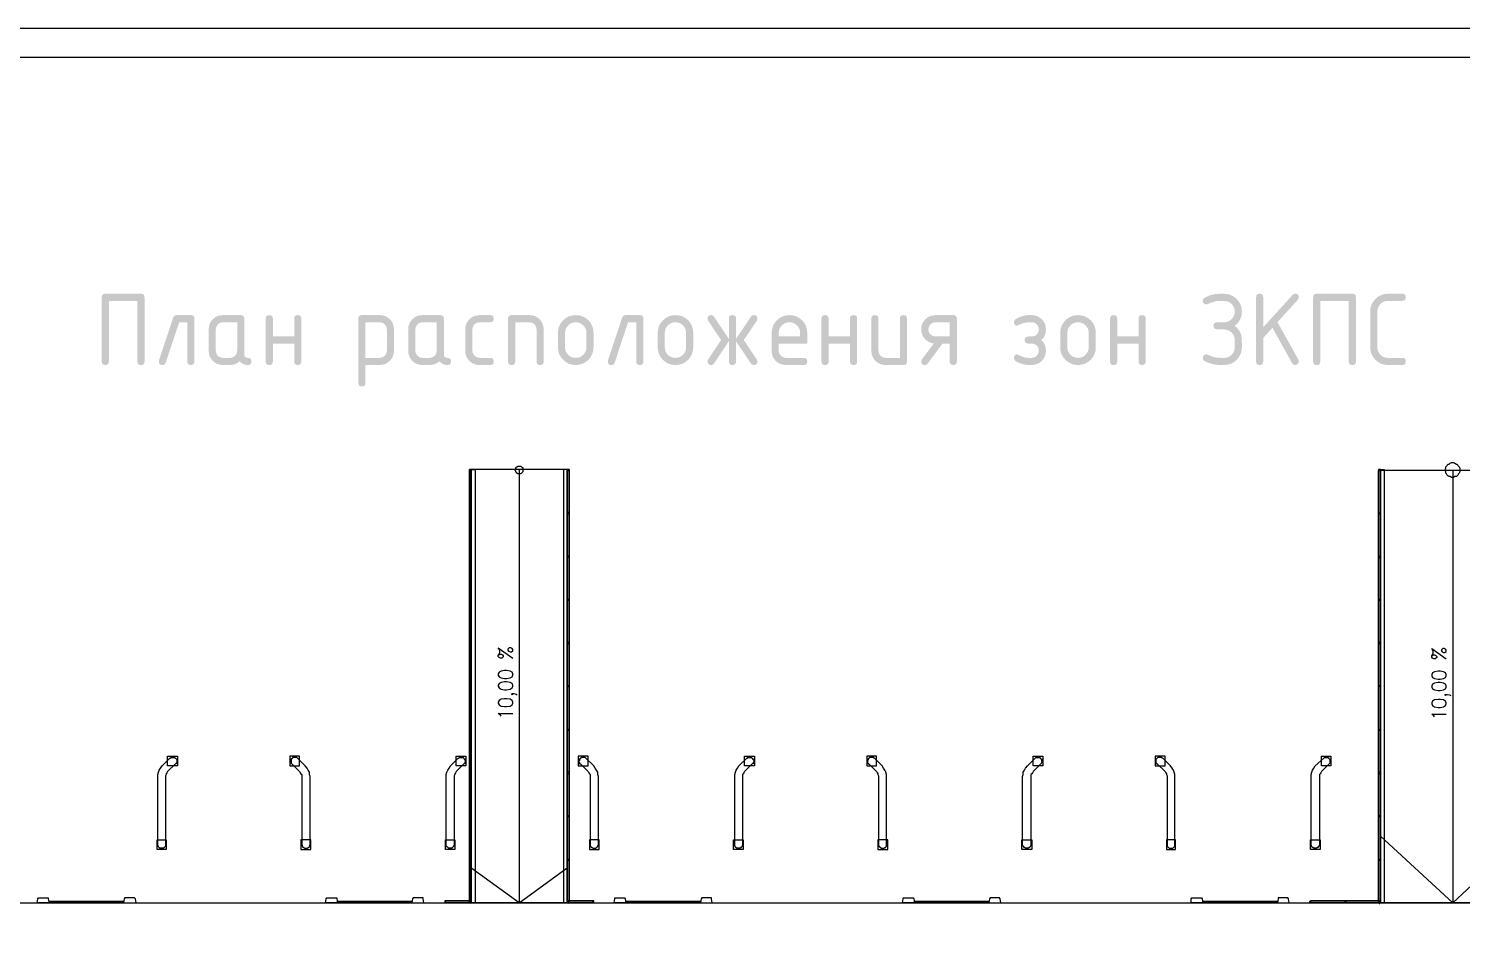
# Model space of a CAD drawing. Header units: millimetres. Extents: x 0 to 420, y 0 to 297.
# Drawn here: x 157.6 to 244, y 242.6 to 296.9 of the extents above; entities that cross this region are included whole.
import ezdxf

# ---------------------------------------------------------------- set-up
doc = ezdxf.new("R2010")
doc.units = ezdxf.units.MM
doc.layers.get('0').update_dxf_attribs({"linetype": 'CONTINUOUS'})
doc.styles.get("Standard").update_dxf_attribs({"font": 'STANDARD'})

msp = doc.modelspace()

# ---------------------------------------------------------------- hatches: boundary and pattern name
at = {"true_color": 0x000007}
for points in [[(162.230705, 280.945607), (164.379893, 280.945607), (164.473626, 280.932171), (164.540642, 280.891863), (164.580889, 280.824684), (164.594316, 280.730633), (164.594316, 276.863306), (164.580889, 276.769255), (164.540642, 276.702076), (164.473626, 276.661768), (164.379893, 276.648332), (164.285842, 276.661768), (164.218663, 276.702076), (164.178355, 276.769255), (164.164919, 276.863306), (164.164919, 280.51621), (162.445679, 280.51621), (162.445679, 276.863306), (162.432243, 276.769255), (162.391935, 276.702076), (162.324756, 276.661768), (162.230705, 276.648332), (162.13674, 276.661768), (162.06975, 276.702076), (162.029632, 276.769255), (162.016282, 276.863306), (162.016282, 280.730633), (162.029632, 280.824684), (162.06975, 280.891863), (162.13674, 280.932171)], [(229.490203, 280.51621), (229.301877, 280.504341), (229.112207, 280.468805), (228.92109, 280.409705), (228.728423, 280.327143), (228.630307, 280.301236), (228.550656, 280.317428), (228.480928, 280.366279), (228.432076, 280.436077), (228.415884, 280.51621), (228.446614, 280.62411), (228.539356, 280.708033), (228.755054, 280.811894), (228.985427, 280.886144), (229.230477, 280.930732), (229.490203, 280.945607), (229.705177, 280.945607), (229.919832, 280.925969), (230.118106, 280.867058), (230.299947, 280.768873), (230.465303, 280.631414), (230.602762, 280.466058), (230.700947, 280.284217), (230.759858, 280.085943), (230.779495, 279.871288), (230.752623, 279.617333), (230.672008, 279.389526), (230.53765, 279.187764), (230.349547, 279.011943), (230.489909, 278.887911), (230.601797, 278.750598), (230.685263, 278.599953), (230.740359, 278.435923), (230.757404, 278.326567), (230.769642, 278.171271), (230.777023, 277.969983), (230.779495, 277.722651), (230.759858, 277.507763), (230.700947, 277.309515), (230.602762, 277.127803), (230.465303, 276.962525), (230.299947, 276.825066), (230.118106, 276.72688), (229.919832, 276.667969), (229.705177, 276.648332), (229.490203, 276.648332), (229.235438, 276.663129), (228.992042, 276.707588), (228.760015, 276.781812), (228.539356, 276.885906), (228.446614, 276.968037), (228.415884, 277.07828), (228.431663, 277.159791), (228.479274, 277.229313), (228.548589, 277.276718), (228.630307, 277.292703), (228.728423, 277.266796), (228.975505, 277.162547), (229.203571, 277.104187), (229.294504, 277.092698), (229.408485, 277.084619), (229.54541, 277.079848), (229.705177, 277.07828), (229.834867, 277.089959), (229.954326, 277.124996), (230.063449, 277.18339), (230.162134, 277.265142), (230.243972, 277.363835), (230.302556, 277.473019), (230.337782, 277.592642), (230.349547, 277.722651), (230.349547, 278.152599), (230.328188, 278.319135), (230.26466, 278.474508), (230.153875, 278.617032), (230.010068, 278.718835), (229.833291, 278.779916), (229.623597, 278.800277), (229.492959, 278.796969), (229.419854, 278.794489), (229.369487, 278.793662), (229.216593, 278.809441), (229.123645, 278.857052), (229.076033, 278.927676), (229.060255, 279.011943), (229.076447, 279.096348), (229.125298, 279.167937), (229.21618, 279.217064), (229.359565, 279.233532), (229.409105, 279.232292), (229.486344, 279.228571), (229.630211, 279.22361), (229.79009, 279.235496), (229.931519, 279.271152), (230.054449, 279.33058), (230.158827, 279.413779), (230.242112, 279.513713), (230.301729, 279.62331), (230.337576, 279.742519), (230.349547, 279.871288), (230.337679, 279.999954), (230.302143, 280.118853), (230.243042, 280.227933), (230.16048, 280.327143), (230.061279, 280.409705), (229.952259, 280.468805), (229.833524, 280.504341), (229.705177, 280.51621)], [(232.622636, 278.894534), (232.065908, 278.282686), (232.065908, 276.863306), (232.052472, 276.769255), (232.012165, 276.702076), (231.944985, 276.661768), (231.850934, 276.648332), (231.756969, 276.661768), (231.689979, 276.702076), (231.649861, 276.769255), (231.636512, 276.863306), (231.636512, 280.730633), (231.649861, 280.824684), (231.689979, 280.891863), (231.756969, 280.932171), (231.850934, 280.945607), (231.944985, 280.932171), (232.012165, 280.891863), (232.052472, 280.824684), (232.065908, 280.730633), (232.065908, 278.923749), (233.836963, 280.873949), (233.910068, 280.927554), (234.000123, 280.945607), (234.093855, 280.932171), (234.160871, 280.891863), (234.201118, 280.824684), (234.214545, 280.730633), (234.1998, 280.653462), (234.156117, 280.584561), (232.92856, 279.233532), (234.185331, 276.970793), (234.214545, 276.863306), (234.197733, 276.78524), (234.147848, 276.715029), (234.077499, 276.664938), (234.000123, 276.648332), (233.886572, 276.676858), (233.807749, 276.762434)], [(235.291605, 280.945607), (237.440793, 280.945607), (237.534525, 280.932171), (237.601541, 280.891863), (237.641788, 280.824684), (237.655216, 280.730633), (237.655216, 276.863306), (237.641788, 276.769255), (237.601541, 276.702076), (237.534525, 276.661768), (237.440793, 276.648332), (237.346742, 276.661768), (237.279562, 276.702076), (237.239255, 276.769255), (237.225819, 276.863306), (237.225819, 280.51621), (235.506579, 280.51621), (235.506579, 276.863306), (235.493143, 276.769255), (235.452835, 276.702076), (235.385656, 276.661768), (235.291605, 276.648332), (235.19764, 276.661768), (235.13065, 276.702076), (235.090532, 276.769255), (235.077182, 276.863306), (235.077182, 280.730633), (235.090532, 280.824684), (235.13065, 280.891863), (235.19764, 280.932171)], [(240.451515, 280.945607), (240.545566, 280.932171), (240.612746, 280.891863), (240.653053, 280.824684), (240.666489, 280.730633), (240.653053, 280.636668), (240.612746, 280.569678), (240.545566, 280.52956), (240.451515, 280.51621), (239.592171, 280.51621), (239.4179, 280.496263), (239.267091, 280.436421), (239.13964, 280.336686), (239.035443, 280.197056), (238.969228, 280.040373), (238.947249, 279.871288), (238.947249, 277.722651), (238.959031, 277.593985), (238.994378, 277.475086), (239.053289, 277.366006), (239.135764, 277.266796), (239.234983, 277.18432), (239.344124, 277.125409), (239.463186, 277.090062), (239.592171, 277.07828), (240.451515, 277.07828), (240.545566, 277.064844), (240.612746, 277.024537), (240.653053, 276.957357), (240.666489, 276.863306), (240.653053, 276.769255), (240.612746, 276.702076), (240.545566, 276.661768), (240.451515, 276.648332), (239.592171, 276.648332), (239.377283, 276.667969), (239.179035, 276.72688), (238.997323, 276.825066), (238.832045, 276.962525), (238.694585, 277.127803), (238.5964, 277.309515), (238.537489, 277.507763), (238.517852, 277.722651), (238.517852, 279.871288), (238.537489, 280.085943), (238.5964, 280.284217), (238.694585, 280.466058), (238.832045, 280.631414), (238.997323, 280.768873), (239.179035, 280.867058), (239.377283, 280.925969), (239.592171, 280.945607)], [(166.531271, 279.656314), (167.390616, 279.656314), (167.484667, 279.642887), (167.551846, 279.602639), (167.592154, 279.535624), (167.60559, 279.441891), (167.60559, 276.863306), (167.592154, 276.769255), (167.551846, 276.702076), (167.484667, 276.661768), (167.390616, 276.648332), (167.296565, 276.661768), (167.229385, 276.702076), (167.189078, 276.769255), (167.175642, 276.863306), (167.175642, 279.226917), (166.683958, 279.226917), (165.873671, 276.794955), (165.84245, 276.730653), (165.798362, 276.68485), (165.741354, 276.657445), (165.671375, 276.648332), (165.57741, 276.661975), (165.51042, 276.702903), (165.470302, 276.771115), (165.456953, 276.866613), (165.466323, 276.931657), (166.316297, 279.480476), (166.351437, 279.55725), (166.398979, 279.612217), (166.458924, 279.645272)], [(172.334272, 277.937625), (172.334272, 276.863306), (172.320836, 276.769255), (172.280529, 276.702076), (172.213349, 276.661768), (172.119298, 276.648332), (172.025333, 276.661768), (171.958343, 276.702076), (171.918225, 276.769255), (171.904875, 276.863306), (171.904875, 279.441891), (171.918225, 279.535624), (171.958343, 279.602639), (172.025333, 279.642887), (172.119298, 279.656314), (172.213349, 279.642887), (172.280529, 279.602639), (172.320836, 279.535624), (172.334272, 279.441891), (172.334272, 278.367573), (173.623565, 278.367573), (173.623565, 279.441891), (173.637, 279.535624), (173.677308, 279.602639), (173.744487, 279.642887), (173.838539, 279.656314), (173.93259, 279.642887), (173.999769, 279.602639), (174.040077, 279.535624), (174.053512, 279.441891), (174.053512, 276.863306), (174.040077, 276.769255), (173.999769, 276.702076), (173.93259, 276.661768), (173.838539, 276.648332), (173.744487, 276.661768), (173.677308, 276.702076), (173.637, 276.769255), (173.623565, 276.863306), (173.623565, 277.937625)], [(184.36995, 278.796969), (184.36995, 277.507677), (184.401507, 277.343966), (184.49673, 277.20506), (184.636118, 277.109837), (184.799898, 277.07828), (185.444269, 277.07828), (185.53832, 277.064844), (185.605499, 277.024537), (185.645807, 276.957357), (185.659243, 276.863306), (185.645807, 276.769255), (185.605499, 276.702076), (185.53832, 276.661768), (185.444269, 276.648332), (184.799898, 276.648332), (184.625946, 276.663852), (184.466206, 276.710482), (184.320625, 276.788324), (184.189151, 276.897482), (184.080312, 277.028946), (184.002634, 277.174467), (183.956065, 277.334044), (183.940553, 277.507677), (183.940553, 278.796969), (183.956065, 278.970602), (184.002634, 279.130179), (184.080312, 279.2757), (184.189151, 279.407165), (184.320625, 279.51609), (184.466206, 279.593958), (184.625946, 279.640716), (184.799898, 279.656314), (185.444269, 279.656314), (185.53832, 279.642887), (185.605499, 279.602639), (185.645807, 279.535624), (185.659243, 279.441891), (185.645807, 279.34784), (185.605499, 279.280661), (185.53832, 279.240353), (185.444269, 279.226917), (184.799898, 279.226917), (184.634051, 279.195498), (184.495076, 279.10124), (184.401094, 278.962334)], [(186.521056, 276.863306), (186.521056, 279.441891), (186.534406, 279.535624), (186.574524, 279.602639), (186.641514, 279.642887), (186.735479, 279.656314), (187.810349, 279.656314), (187.982328, 279.640613), (188.141078, 279.593544), (188.286599, 279.51516), (188.41889, 279.405511), (188.528539, 279.273529), (188.606924, 279.128112), (188.653992, 278.969259), (188.669693, 278.796969), (188.669693, 276.863306), (188.656257, 276.769255), (188.61595, 276.702076), (188.54877, 276.661768), (188.454719, 276.648332), (188.360668, 276.661768), (188.293489, 276.702076), (188.253181, 276.769255), (188.239745, 276.863306), (188.239745, 278.796969), (188.208739, 278.964401), (188.115722, 279.102894), (187.977505, 279.195911), (187.810349, 279.226917), (186.950453, 279.226917), (186.950453, 276.863306), (186.937017, 276.769255), (186.896709, 276.702076), (186.82953, 276.661768), (186.735479, 276.648332), (186.641514, 276.661768), (186.574524, 276.702076), (186.534406, 276.769255)], [(193.60988, 279.656314), (194.469224, 279.656314), (194.563275, 279.642887), (194.630455, 279.602639), (194.670762, 279.535624), (194.684198, 279.441891), (194.684198, 276.863306), (194.670762, 276.769255), (194.630455, 276.702076), (194.563275, 276.661768), (194.469224, 276.648332), (194.375173, 276.661768), (194.307994, 276.702076), (194.267686, 276.769255), (194.25425, 276.863306), (194.25425, 279.226917), (193.762566, 279.226917), (192.95228, 276.794955), (192.921059, 276.730653), (192.87697, 276.68485), (192.819962, 276.657445), (192.749984, 276.648332), (192.656019, 276.661975), (192.589029, 276.702903), (192.548911, 276.771115), (192.535561, 276.866613), (192.544932, 276.931657), (193.394906, 279.480476), (193.430046, 279.55725), (193.477588, 279.612217), (193.537533, 279.645272)], [(199.839359, 278.084248), (198.943634, 276.74259), (198.867911, 276.671897), (198.764489, 276.648332), (198.682771, 276.664111), (198.613456, 276.711722), (198.565845, 276.781106), (198.550066, 276.863306), (198.558885, 276.927316), (198.585895, 276.983471), (199.370274, 278.152599), (198.585895, 279.321175), (198.558885, 279.377399), (198.550066, 279.441891), (198.563416, 279.535624), (198.603534, 279.602639), (198.670524, 279.642887), (198.764489, 279.656314), (198.867911, 279.63275), (198.943634, 279.562056), (199.839359, 278.220949), (199.839359, 279.441891), (199.852708, 279.535624), (199.892826, 279.602639), (199.959816, 279.642887), (200.053781, 279.656314), (200.147832, 279.642887), (200.215012, 279.602639), (200.255319, 279.535624), (200.268755, 279.441891), (200.268755, 278.220949), (201.163929, 279.562056), (201.239652, 279.63275), (201.343074, 279.656314), (201.437125, 279.642887), (201.504304, 279.602639), (201.544612, 279.535624), (201.558048, 279.441891), (201.522219, 279.321175), (200.737839, 278.152599), (201.522219, 276.983471), (201.558048, 276.863306), (201.544612, 276.769255), (201.504304, 276.702076), (201.437125, 276.661768), (201.343074, 276.648332), (201.239652, 276.671897), (201.163929, 276.74259), (200.268755, 278.084248), (200.268755, 276.863306), (200.255319, 276.769255), (200.215012, 276.702076), (200.147832, 276.661768), (200.053781, 276.648332), (199.959816, 276.661768), (199.892826, 276.702076), (199.852708, 276.769255), (199.839359, 276.863306)], [(205.854135, 277.937625), (205.854135, 276.863306), (205.840699, 276.769255), (205.800392, 276.702076), (205.733212, 276.661768), (205.639161, 276.648332), (205.545196, 276.661768), (205.478206, 276.702076), (205.438088, 276.769255), (205.424739, 276.863306), (205.424739, 279.441891), (205.438088, 279.535624), (205.478206, 279.602639), (205.545196, 279.642887), (205.639161, 279.656314), (205.733212, 279.642887), (205.800392, 279.602639), (205.840699, 279.535624), (205.854135, 279.441891), (205.854135, 278.367573), (207.143428, 278.367573), (207.143428, 279.441891), (207.156864, 279.535624), (207.197171, 279.602639), (207.264351, 279.642887), (207.358402, 279.656314), (207.452453, 279.642887), (207.519632, 279.602639), (207.55994, 279.535624), (207.573376, 279.441891), (207.573376, 276.863306), (207.55994, 276.769255), (207.519632, 276.702076), (207.452453, 276.661768), (207.358402, 276.648332), (207.264351, 276.661768), (207.197171, 276.702076), (207.156864, 276.769255), (207.143428, 276.863306), (207.143428, 277.937625)], [(210.580628, 279.441891), (210.580628, 276.863306), (210.567192, 276.769255), (210.526885, 276.702076), (210.459705, 276.661768), (210.365654, 276.648332), (209.291336, 276.648332), (209.117384, 276.663852), (208.957644, 276.710482), (208.812063, 276.788324), (208.680589, 276.897482), (208.57175, 277.028946), (208.494072, 277.174467), (208.447503, 277.334044), (208.431991, 277.507677), (208.431991, 279.441891), (208.445341, 279.535624), (208.485459, 279.602639), (208.552449, 279.642887), (208.646414, 279.656314), (208.740465, 279.642887), (208.807644, 279.602639), (208.847952, 279.535624), (208.861388, 279.441891), (208.861388, 277.507677), (208.892945, 277.343966), (208.988167, 277.20506), (209.127556, 277.109837), (209.291336, 277.07828), (210.15068, 277.07828), (210.15068, 279.441891), (210.164116, 279.535624), (210.204424, 279.602639), (210.271603, 279.642887), (210.365654, 279.656314), (210.459705, 279.642887), (210.526885, 279.602639), (210.567192, 279.535624)], [(218.530714, 277.507677), (218.502258, 277.687511), (218.417164, 277.823523), (218.304371, 277.900004), (218.163054, 277.934317), (217.886343, 277.937625), (217.797529, 277.957951), (217.733106, 277.999361), (217.686735, 278.068332), (217.671369, 278.152599), (217.687148, 278.23659), (217.734759, 278.306939), (217.819509, 278.354344), (217.94808, 278.370329), (218.013123, 278.370329), (218.081474, 278.367573), (218.18412, 278.375238), (218.273848, 278.398303), (218.35076, 278.436871), (218.414959, 278.491045), (218.501775, 278.629124), (218.530714, 278.796969), (218.499708, 278.964401), (218.406691, 279.102894), (218.268473, 279.195911), (218.101317, 279.226917), (217.886343, 279.226917), (217.686252, 279.199632), (217.44482, 279.117777), (217.330606, 279.070028), (217.250034, 279.035921), (217.203052, 279.015457), (217.189607, 279.008636), (217.128422, 279.028135), (217.075506, 279.086909), (217.039057, 279.163252), (217.026999, 279.236288), (217.048927, 279.318979), (217.11478, 279.397587), (217.224661, 279.472165), (217.378674, 279.542764), (217.651939, 279.627858), (217.886343, 279.656314), (218.101317, 279.656314), (218.27464, 279.640716), (218.434114, 279.593958), (218.579738, 279.51609), (218.711513, 279.407165), (218.820438, 279.2757), (218.898306, 279.130179), (218.945064, 278.970602), (218.960662, 278.796969), (218.942076, 278.584355), (218.886386, 278.406158), (218.793695, 278.262273), (218.664108, 278.152599), (218.793695, 278.040047), (218.886386, 277.895043), (218.942076, 277.717587), (218.960662, 277.507677), (218.945064, 277.334044), (218.898306, 277.174467), (218.820438, 277.028946), (218.711513, 276.897482), (218.579738, 276.788324), (218.434114, 276.710482), (218.27464, 276.663852), (218.101317, 276.648332), (217.886343, 276.648332), (217.646151, 276.676031), (217.375367, 276.759126), (217.222801, 276.827133), (217.113953, 276.90134), (217.04872, 276.981749), (217.026999, 277.068358), (217.039057, 277.141394), (217.075506, 277.217738), (217.129249, 277.276304), (217.192915, 277.29601), (217.212974, 277.289189), (217.263263, 277.268725), (217.343836, 277.234619), (217.454742, 277.18687), (217.688733, 277.10529), (217.886343, 277.07828), (218.101317, 277.07828), (218.266682, 277.109424), (218.405588, 277.203406), (218.499364, 277.341899)], [(223.257526, 277.937625), (223.257526, 276.863306), (223.24409, 276.769255), (223.203782, 276.702076), (223.136603, 276.661768), (223.042552, 276.648332), (222.948587, 276.661768), (222.881597, 276.702076), (222.841479, 276.769255), (222.828129, 276.863306), (222.828129, 279.441891), (222.841479, 279.535624), (222.881597, 279.602639), (222.948587, 279.642887), (223.042552, 279.656314), (223.136603, 279.642887), (223.203782, 279.602639), (223.24409, 279.535624), (223.257526, 279.441891), (223.257526, 278.367573), (224.546818, 278.367573), (224.546818, 279.441891), (224.560254, 279.535624), (224.600562, 279.602639), (224.667741, 279.642887), (224.761792, 279.656314), (224.855843, 279.642887), (224.923023, 279.602639), (224.96333, 279.535624), (224.976766, 279.441891), (224.976766, 276.863306), (224.96333, 276.769255), (224.923023, 276.702076), (224.855843, 276.661768), (224.761792, 276.648332), (224.667741, 276.661768), (224.600562, 276.702076), (224.560254, 276.769255), (224.546818, 276.863306), (224.546818, 277.937625)]]:
    msp.add_hatch(color=0, dxfattribs=at).paths.add_polyline_path(points, flags=0)
h = msp.add_hatch(color=0, dxfattribs=at)
h.paths.add_polyline_path([(170.182894, 279.226917), (169.32355, 279.226917), (169.157703, 279.195498), (169.018728, 279.10124), (168.924745, 278.962334), (168.893602, 278.796969), (168.893602, 277.507677), (168.925159, 277.343966), (169.020381, 277.20506), (169.15977, 277.109837), (169.32355, 277.07828), (169.753498, 277.07828), (169.918587, 277.109424), (170.057217, 277.203406), (170.151475, 277.341899), (170.182894, 277.507677)], flags=0)
h.paths.add_polyline_path([(171.042239, 276.863306), (171.028812, 276.769255), (170.988564, 276.702076), (170.921549, 276.661768), (170.827816, 276.648332), (170.68456, 276.662509), (170.554896, 276.705107), (170.43877, 276.776231), (170.336132, 276.875984), (170.210446, 276.776231), (170.07148, 276.705107), (169.919181, 276.662509), (169.753498, 276.648332), (169.32355, 276.648332), (169.149598, 276.663852), (168.989858, 276.710482), (168.844277, 276.788324), (168.712803, 276.897482), (168.603964, 277.028946), (168.526286, 277.174467), (168.479717, 277.334044), (168.464205, 277.507677), (168.464205, 278.796969), (168.479717, 278.970602), (168.526286, 279.130179), (168.603964, 279.2757), (168.712803, 279.407165), (168.844277, 279.51609), (168.989858, 279.593958), (169.149598, 279.640716), (169.32355, 279.656314), (170.397868, 279.656314), (170.491919, 279.642887), (170.559099, 279.602639), (170.599406, 279.535624), (170.612842, 279.441891), (170.612842, 277.292703), (170.626192, 277.198738), (170.66631, 277.131748), (170.7333, 277.09163), (170.827265, 277.07828), (170.921316, 277.064844), (170.988495, 277.024537), (171.028803, 276.957357)], flags=0)
h = msp.add_hatch(color=0, dxfattribs=at)
h.paths.add_polyline_path([(177.492631, 279.441891), (177.50598, 279.535624), (177.546098, 279.602639), (177.613088, 279.642887), (177.707053, 279.656314), (178.781923, 279.656314), (178.955246, 279.640716), (179.114719, 279.593958), (179.260343, 279.51609), (179.392118, 279.407165), (179.501044, 279.2757), (179.578911, 279.130179), (179.62567, 278.970602), (179.641268, 278.796969), (179.641268, 277.507677), (179.62567, 277.335388), (179.578911, 277.176534), (179.501044, 277.031117), (179.392118, 276.899135), (179.260343, 276.789254), (179.114719, 276.710895), (178.955246, 276.663956), (178.781923, 276.648332), (177.922027, 276.648332), (177.922027, 275.574014), (177.908591, 275.479963), (177.868284, 275.412783), (177.801104, 275.372476), (177.707053, 275.35904), (177.613088, 275.372476), (177.546098, 275.412783), (177.50598, 275.479963), (177.492631, 275.574014)], flags=0)
h.paths.add_polyline_path([(177.922027, 279.226917), (177.922027, 277.07828), (178.781923, 277.07828), (178.947012, 277.109424), (179.085643, 277.203406), (179.1799, 277.341899), (179.21132, 277.507677), (179.21132, 278.796969), (179.180314, 278.964401), (179.087296, 279.102894), (178.949079, 279.195911), (178.781923, 279.226917)], flags=0)
h = msp.add_hatch(color=0, dxfattribs=at)
h.paths.add_polyline_path([(182.218572, 279.226917), (181.359228, 279.226917), (181.193381, 279.195498), (181.054406, 279.10124), (180.960423, 278.962334), (180.92928, 278.796969), (180.92928, 277.507677), (180.960837, 277.343966), (181.056059, 277.20506), (181.195448, 277.109837), (181.359228, 277.07828), (181.789176, 277.07828), (181.954265, 277.109424), (182.092895, 277.203406), (182.187153, 277.341899), (182.218572, 277.507677)], flags=0)
h.paths.add_polyline_path([(183.077917, 276.863306), (183.06449, 276.769255), (183.024242, 276.702076), (182.957227, 276.661768), (182.863494, 276.648332), (182.720238, 276.662509), (182.590574, 276.705107), (182.474448, 276.776231), (182.37181, 276.875984), (182.246124, 276.776231), (182.107158, 276.705107), (181.954859, 276.662509), (181.789176, 276.648332), (181.359228, 276.648332), (181.185276, 276.663852), (181.025536, 276.710482), (180.879955, 276.788324), (180.748481, 276.897482), (180.639642, 277.028946), (180.561964, 277.174467), (180.515395, 277.334044), (180.499883, 277.507677), (180.499883, 278.796969), (180.515395, 278.970602), (180.561964, 279.130179), (180.639642, 279.2757), (180.748481, 279.407165), (180.879955, 279.51609), (181.025536, 279.593958), (181.185276, 279.640716), (181.359228, 279.656314), (182.433546, 279.656314), (182.527597, 279.642887), (182.594777, 279.602639), (182.635084, 279.535624), (182.64852, 279.441891), (182.64852, 277.292703), (182.66187, 277.198738), (182.701988, 277.131748), (182.768978, 277.09163), (182.862943, 277.07828), (182.956994, 277.064844), (183.024173, 277.024537), (183.064481, 276.957357)], flags=0)
h = msp.add_hatch(color=0, dxfattribs=at)
h.paths.add_polyline_path([(189.528309, 277.722651), (189.528309, 278.581995), (189.547946, 278.796651), (189.606857, 278.994925), (189.705042, 279.176765), (189.842501, 279.342121), (190.00778, 279.479581), (190.189491, 279.577766), (190.387739, 279.636677), (190.602627, 279.656314), (190.81997, 279.636884), (191.01969, 279.578593), (191.201738, 279.481441), (191.36606, 279.345429), (191.502073, 279.181106), (191.599224, 278.999059), (191.657515, 278.799338), (191.676946, 278.581995), (191.676946, 277.722651), (191.657309, 277.507763), (191.598397, 277.309515), (191.500212, 277.127803), (191.362753, 276.962525), (191.197397, 276.825066), (191.015556, 276.72688), (190.817282, 276.667969), (190.602627, 276.648332), (190.387739, 276.667969), (190.189491, 276.72688), (190.00778, 276.825066), (189.842501, 276.962525), (189.705042, 277.127803), (189.606857, 277.309515), (189.547946, 277.507763)], flags=0)
h.paths.add_polyline_path([(191.246998, 277.722651), (191.246998, 278.581995), (191.235129, 278.710661), (191.199593, 278.82956), (191.140493, 278.93864), (191.057931, 279.03785), (190.958729, 279.120412), (190.849709, 279.179513), (190.730974, 279.215049), (190.602627, 279.226917), (190.473643, 279.215049), (190.35458, 279.179513), (190.24544, 279.120412), (190.146221, 279.03785), (190.063745, 278.93864), (190.004834, 278.82956), (189.969487, 278.710661), (189.957705, 278.581995), (189.957705, 277.722651), (189.969384, 277.592642), (190.004421, 277.473019), (190.062815, 277.363835), (190.144567, 277.265142), (190.243269, 277.18339), (190.352513, 277.124996), (190.472299, 277.089959), (190.602627, 277.07828), (190.730974, 277.090062), (190.849709, 277.125409), (190.958729, 277.18432), (191.057931, 277.266796), (191.140493, 277.366006), (191.199593, 277.475086), (191.235129, 277.593985)], flags=0)
h = msp.add_hatch(color=0, dxfattribs=at)
h.paths.add_polyline_path([(195.542814, 277.722651), (195.542814, 278.581995), (195.562451, 278.796651), (195.621362, 278.994925), (195.719547, 279.176765), (195.857006, 279.342121), (196.022285, 279.479581), (196.203996, 279.577766), (196.402244, 279.636677), (196.617132, 279.656314), (196.834475, 279.636884), (197.034195, 279.578593), (197.216243, 279.481441), (197.380565, 279.345429), (197.516578, 279.181106), (197.613729, 278.999059), (197.67202, 278.799338), (197.691451, 278.581995), (197.691451, 277.722651), (197.671814, 277.507763), (197.612902, 277.309515), (197.514717, 277.127803), (197.377258, 276.962525), (197.211902, 276.825066), (197.030061, 276.72688), (196.831787, 276.667969), (196.617132, 276.648332), (196.402244, 276.667969), (196.203996, 276.72688), (196.022285, 276.825066), (195.857006, 276.962525), (195.719547, 277.127803), (195.621362, 277.309515), (195.562451, 277.507763)], flags=0)
h.paths.add_polyline_path([(197.261503, 277.722651), (197.261503, 278.581995), (197.249634, 278.710661), (197.214098, 278.82956), (197.154998, 278.93864), (197.072436, 279.03785), (196.973234, 279.120412), (196.864214, 279.179513), (196.745479, 279.215049), (196.617132, 279.226917), (196.488148, 279.215049), (196.369085, 279.179513), (196.259945, 279.120412), (196.160726, 279.03785), (196.07825, 278.93864), (196.019339, 278.82956), (195.983992, 278.710661), (195.97221, 278.581995), (195.97221, 277.722651), (195.983889, 277.592642), (196.018926, 277.473019), (196.07732, 277.363835), (196.159072, 277.265142), (196.257774, 277.18339), (196.367018, 277.124996), (196.486804, 277.089959), (196.617132, 277.07828), (196.745479, 277.090062), (196.864214, 277.125409), (196.973234, 277.18432), (197.072436, 277.266796), (197.154998, 277.366006), (197.214098, 277.475086), (197.249634, 277.593985)], flags=0)
h = msp.add_hatch(color=0, dxfattribs=at)
h.paths.add_polyline_path([(203.491805, 279.226917), (203.36282, 279.215049), (203.243758, 279.179513), (203.134617, 279.120412), (203.035398, 279.03785), (202.952923, 278.93864), (202.894012, 278.82956), (202.858665, 278.710661), (202.846883, 278.581995), (202.846883, 278.367573), (204.136175, 278.367573), (204.136175, 278.581995), (204.124307, 278.710661), (204.088771, 278.82956), (204.02967, 278.93864), (203.947108, 279.03785), (203.847907, 279.120412), (203.738887, 279.179513), (203.620152, 279.215049)], flags=0)
h.paths.add_polyline_path([(202.846883, 277.937625), (202.846883, 277.507677), (202.87844, 277.343966), (202.973662, 277.20506), (203.113051, 277.109837), (203.276831, 277.07828), (204.351149, 277.07828), (204.4452, 277.064844), (204.51238, 277.024537), (204.552687, 276.957357), (204.566123, 276.863306), (204.552687, 276.769255), (204.51238, 276.702076), (204.4452, 276.661768), (204.351149, 276.648332), (203.276831, 276.648332), (203.102879, 276.663852), (202.943139, 276.710482), (202.797558, 276.788324), (202.666084, 276.897482), (202.557245, 277.028946), (202.479567, 277.174467), (202.432998, 277.334044), (202.417486, 277.507677), (202.417486, 278.581995), (202.437123, 278.796651), (202.496034, 278.994925), (202.594219, 279.176765), (202.731679, 279.342121), (202.896957, 279.479581), (203.078669, 279.577766), (203.276917, 279.636677), (203.491805, 279.656314), (203.709147, 279.636884), (203.908868, 279.578593), (204.090915, 279.481441), (204.255238, 279.345429), (204.39125, 279.181106), (204.488402, 278.999059), (204.546693, 278.799338), (204.566123, 278.581995), (204.566123, 277.937625)], flags=0)
h = msp.add_hatch(color=0, dxfattribs=at)
h.paths.add_polyline_path([(212.20433, 277.944239), (212.045374, 277.976287), (211.900886, 278.033605), (211.770868, 278.116244), (211.65532, 278.224257), (211.560632, 278.350252), (211.493125, 278.487669), (211.452697, 278.636557), (211.439244, 278.796969), (211.454755, 278.970602), (211.501324, 279.130179), (211.579003, 279.2757), (211.687842, 279.407165), (211.819315, 279.51609), (211.964896, 279.593958), (212.124637, 279.640716), (212.298588, 279.656314), (213.372907, 279.656314), (213.466958, 279.642887), (213.534137, 279.602639), (213.574445, 279.535624), (213.587881, 279.441891), (213.587881, 276.863306), (213.574445, 276.769255), (213.534137, 276.702076), (213.466958, 276.661768), (213.372907, 276.648332), (213.278856, 276.661768), (213.211676, 276.702076), (213.171369, 276.769255), (213.157933, 276.863306), (213.157933, 277.937625), (212.721922, 277.937625), (211.826197, 276.735975), (211.750474, 276.670243), (211.653666, 276.648332), (211.559701, 276.661768), (211.492711, 276.702076), (211.452593, 276.769255), (211.439244, 276.863306), (211.449648, 276.933104), (211.481136, 276.993393)], flags=0)
h.paths.add_polyline_path([(211.86864, 278.796969), (211.900197, 278.633258), (211.99542, 278.494352), (212.134808, 278.39913), (212.298588, 278.367573), (213.157933, 278.367573), (213.157933, 279.226917), (212.298588, 279.226917), (212.132741, 279.195498), (211.993766, 279.10124), (211.899784, 278.962334)], flags=0)
h = msp.add_hatch(color=0, dxfattribs=at)
h.paths.add_polyline_path([(219.820876, 277.722651), (219.820876, 278.581995), (219.840513, 278.796651), (219.899425, 278.994925), (219.99761, 279.176765), (220.135069, 279.342121), (220.300348, 279.479581), (220.482059, 279.577766), (220.680307, 279.636677), (220.895195, 279.656314), (221.112537, 279.636884), (221.312258, 279.578593), (221.494306, 279.481441), (221.658628, 279.345429), (221.794641, 279.181106), (221.891792, 278.999059), (221.950083, 278.799338), (221.969514, 278.581995), (221.969514, 277.722651), (221.949877, 277.507763), (221.890965, 277.309515), (221.79278, 277.127803), (221.655321, 276.962525), (221.489965, 276.825066), (221.308124, 276.72688), (221.10985, 276.667969), (220.895195, 276.648332), (220.680307, 276.667969), (220.482059, 276.72688), (220.300348, 276.825066), (220.135069, 276.962525), (219.99761, 277.127803), (219.899425, 277.309515), (219.840513, 277.507763)], flags=0)
h.paths.add_polyline_path([(221.539566, 277.722651), (221.539566, 278.581995), (221.527697, 278.710661), (221.492161, 278.82956), (221.433061, 278.93864), (221.350499, 279.03785), (221.251297, 279.120412), (221.142277, 279.179513), (221.023542, 279.215049), (220.895195, 279.226917), (220.766211, 279.215049), (220.647148, 279.179513), (220.538007, 279.120412), (220.438789, 279.03785), (220.356313, 278.93864), (220.297402, 278.82956), (220.262055, 278.710661), (220.250273, 278.581995), (220.250273, 277.722651), (220.261952, 277.592642), (220.296989, 277.473019), (220.355383, 277.363835), (220.437135, 277.265142), (220.535837, 277.18339), (220.645081, 277.124996), (220.764867, 277.089959), (220.895195, 277.07828), (221.023542, 277.090062), (221.142277, 277.125409), (221.251297, 277.18432), (221.350499, 277.266796), (221.433061, 277.366006), (221.492161, 277.475086), (221.527697, 277.593985)], flags=0)
at = {"true_color": 0x0000fc}
h = msp.add_hatch(color=0, dxfattribs=at)
h.paths.add_polyline_path([(163.322, 244.305667), (158.834667, 244.305667), (163.322, 244.221)], flags=0)
h.paths.add_polyline_path([(158.834667, 244.305667), (163.322, 244.221), (158.834667, 244.221)], flags=0)
h = msp.add_hatch(color=0, dxfattribs=at)
h.paths.add_polyline_path([(180.721, 244.305667), (176.233667, 244.305667), (180.721, 244.221)], flags=0)
h.paths.add_polyline_path([(176.233667, 244.305667), (180.721, 244.221), (176.233667, 244.221)], flags=0)
h = msp.add_hatch(color=0, dxfattribs=at)
h.paths.add_polyline_path([(198.12, 244.305667), (193.632667, 244.305667), (198.12, 244.221)], flags=0)
h.paths.add_polyline_path([(193.632667, 244.305667), (198.12, 244.221), (193.632667, 244.221)], flags=0)
h = msp.add_hatch(color=0, dxfattribs=at)
h.paths.add_polyline_path([(215.519, 244.305667), (211.031667, 244.305667), (215.519, 244.221)], flags=0)
h.paths.add_polyline_path([(211.031667, 244.305667), (215.519, 244.221), (211.031667, 244.221)], flags=0)
h = msp.add_hatch(color=0, dxfattribs=at)
h.paths.add_polyline_path([(232.918, 244.305667), (228.430667, 244.305667), (232.918, 244.221)], flags=0)
h.paths.add_polyline_path([(228.430667, 244.305667), (232.918, 244.221), (228.430667, 244.221)], flags=0)

# ---------------------------------------------------------------- linework, layer by layer
at = {"color": 0, "true_color": 0x000007}
for points in [[(0.211668, 0), (420.073667, 0), (420.073667, 296.925999), (0.211668, 296.925999)], [(7.239002, 1.735667), (418.338, 1.735667), (418.338, 295.190332), (7.239002, 295.190332)], [(187.198, 270.086667), (187.155667, 270.086667), (187.113333, 270.086667), (187.071, 270.129), (187.028667, 270.129), (187.028667, 270.171333), (186.986333, 270.213667), (186.986333, 270.256), (186.944, 270.298333), (186.944, 270.340667), (186.986333, 270.383), (186.986333, 270.425333), (186.986333, 270.467667), (187.028667, 270.467667), (187.028667, 270.51), (187.071, 270.51), (187.113333, 270.552333), (187.155667, 270.552333), (187.198, 270.552333), (187.240333, 270.552333), (187.282667, 270.552333), (187.325, 270.51), (187.367333, 270.467667), (187.409667, 270.467667), (187.409667, 270.425333), (187.409667, 270.383), (187.409667, 270.340667), (187.409667, 270.298333), (187.409667, 270.256), (187.409667, 270.213667), (187.367333, 270.171333), (187.325, 270.129), (187.282667, 270.086667), (187.240333, 270.086667)], [(243.501333, 269.875), (243.416667, 269.875), (243.332, 269.917333), (243.289667, 269.917333), (243.205, 269.959667), (243.162667, 270.002), (243.120333, 270.086667), (243.078, 270.129), (243.078, 270.213667), (243.035667, 270.298333), (243.035667, 270.340667), (243.078, 270.425333), (243.078, 270.51), (243.120333, 270.552333), (243.162667, 270.594667), (243.205, 270.679333), (243.289667, 270.679333), (243.332, 270.721667), (243.416667, 270.764), (243.501333, 270.764), (243.543667, 270.764), (243.628333, 270.721667), (243.713, 270.679333), (243.755333, 270.679333), (243.797667, 270.594667), (243.84, 270.552333), (243.882333, 270.51), (243.924667, 270.425333), (243.924667, 270.340667), (243.924667, 270.298333), (243.924667, 270.213667), (243.882333, 270.129), (243.84, 270.086667), (243.797667, 270.002), (243.755333, 269.959667), (243.713, 269.917333), (243.628333, 269.917333), (243.543667, 269.875)], [(184.192333, 244.221), (184.192333, 270.340667), (184.277, 270.340667), (184.277, 244.221), (184.192333, 244.221), (184.192333, 270.340667), (184.277, 270.340667), (184.277, 244.221), (184.192333, 244.221), (184.192333, 270.340667), (184.277, 270.340667), (184.277, 244.221), (184.192333, 244.221), (184.192333, 270.340667), (184.277, 270.340667), (184.277, 244.221), (184.192333, 244.221), (184.277, 244.221), (184.277, 270.340667), (184.192333, 270.340667)], [(184.277, 270.340667), (184.234667, 270.340667), (184.192333, 270.340667), (184.192333, 270.298333), (184.234667, 270.298333), (184.277, 270.298333)], [(184.404, 244.221), (184.319333, 244.221), (184.319333, 270.340667), (184.531, 270.340667), (184.531, 244.221)], [(189.992, 244.221), (190.076667, 244.221), (190.076667, 270.340667), (189.865, 270.340667), (189.865, 244.221)], [(190.076667, 244.221), (190.076667, 270.340667), (190.203667, 270.340667), (190.203667, 244.221), (190.076667, 244.221), (190.076667, 270.340667), (190.203667, 270.340667), (190.203667, 244.221), (190.076667, 244.221), (190.076667, 270.340667), (190.203667, 270.340667), (190.203667, 244.221), (190.076667, 244.221), (190.076667, 270.340667), (190.203667, 270.340667), (190.203667, 244.221), (190.076667, 244.221), (190.203667, 244.221), (190.203667, 270.340667), (190.076667, 270.340667)], [(190.203667, 270.340667), (190.161333, 270.340667), (190.119, 270.340667), (190.076667, 270.340667), (190.076667, 270.298333), (190.119, 270.298333), (190.161333, 270.298333), (190.203667, 270.298333)], [(239.141, 270.298333), (239.141, 270.340667), (239.098667, 270.340667), (239.056333, 270.340667), (239.014, 270.340667), (239.014, 270.298333), (239.056333, 270.298333), (239.098667, 270.298333)], [(239.014, 244.221), (239.014, 270.298333), (239.141, 270.298333), (239.141, 244.221), (239.014, 244.221), (239.014, 270.298333), (239.141, 270.298333), (239.141, 244.221), (239.014, 244.221), (239.014, 270.298333), (239.141, 270.298333), (239.141, 244.221), (239.014, 244.221), (239.014, 270.298333), (239.141, 270.298333), (239.141, 244.221), (239.014, 244.221), (239.141, 244.221), (239.141, 270.298333), (239.014, 270.298333)], [(239.225667, 244.221), (239.141, 244.221), (239.141, 270.340667), (239.352667, 270.340667), (239.352667, 244.221)], [(184.192333, 267.673667), (184.277, 267.673667), (184.277, 267.758333), (184.192333, 267.758333)], [(190.076667, 267.673667), (190.203667, 267.673667), (190.203667, 267.758333), (190.076667, 267.758333)], [(239.014, 267.673667), (239.141, 267.673667), (239.141, 267.716), (239.014, 267.716)], [(184.192333, 265.091333), (184.277, 265.091333), (184.277, 265.133667), (184.192333, 265.133667)], [(190.076667, 265.091333), (190.203667, 265.091333), (190.203667, 265.133667), (190.076667, 265.133667)], [(239.014, 265.049), (239.141, 265.049), (239.141, 265.133667), (239.014, 265.133667)], [(184.192333, 262.466667), (184.277, 262.466667), (184.277, 262.509), (184.192333, 262.509)], [(190.076667, 262.466667), (190.203667, 262.466667), (190.203667, 262.509), (190.076667, 262.509)], [(239.014, 262.466667), (239.141, 262.466667), (239.141, 262.509), (239.014, 262.509)], [(184.192333, 259.842), (184.277, 259.842), (184.277, 259.926667), (184.192333, 259.926667)], [(190.076667, 259.842), (190.203667, 259.842), (190.203667, 259.926667), (190.076667, 259.926667)], [(239.014, 259.842), (239.141, 259.842), (239.141, 259.926667), (239.014, 259.926667)], [(184.192333, 257.259667), (184.277, 257.259667), (184.277, 257.302), (184.192333, 257.302)], [(190.076667, 257.259667), (190.203667, 257.259667), (190.203667, 257.302), (190.076667, 257.302)], [(239.014, 257.259667), (239.141, 257.259667), (239.141, 257.302), (239.014, 257.302)], [(184.192333, 254.635), (184.277, 254.635), (184.277, 254.677333), (184.192333, 254.677333)], [(190.076667, 254.635), (190.203667, 254.635), (190.203667, 254.677333), (190.076667, 254.677333)], [(239.014, 254.635), (239.141, 254.635), (239.141, 254.677333), (239.014, 254.677333)], [(165.396333, 247.734667), (165.396333, 251.841), (165.396333, 251.968), (165.438667, 252.095), (165.481, 252.222), (165.565667, 252.349), (165.650333, 252.476), (166.116, 252.941667), (166.158333, 252.941667), (166.200667, 252.984), (166.243, 252.984), (166.285333, 252.984), (166.327667, 252.984), (166.37, 252.984), (166.412333, 252.984), (166.454667, 252.941667), (166.497, 252.899333), (166.539333, 252.857), (166.539333, 252.814667), (166.539333, 252.772333), (166.539333, 252.73), (166.539333, 252.687667), (166.497, 252.645333), (166.497, 252.603), (166.454667, 252.603), (165.989, 252.137333), (165.946667, 252.052667), (165.904333, 252.010333), (165.904333, 251.968), (165.862, 251.883333), (165.862, 251.841), (165.862, 247.734667), (165.862, 247.692333), (165.862, 247.65), (165.819667, 247.607667), (165.777333, 247.565333), (165.735, 247.523), (165.692667, 247.523), (165.650333, 247.523), (165.608, 247.523), (165.565667, 247.523), (165.523333, 247.523), (165.481, 247.565333), (165.438667, 247.607667), (165.438667, 247.65), (165.396333, 247.65), (165.396333, 247.692333)], [(165.989, 252.476), (165.989, 253.068667), (166.581667, 253.068667), (166.581667, 252.476)], [(173.947667, 252.476), (173.947667, 253.068667), (173.355, 253.068667), (173.355, 252.476)], [(174.582667, 247.734667), (174.582667, 251.841), (174.540333, 251.968), (174.540333, 252.095), (174.455667, 252.222), (174.413333, 252.349), (174.286333, 252.476), (173.820667, 252.941667), (173.778333, 252.984), (173.736, 252.984), (173.693667, 252.984), (173.651333, 252.984), (173.609, 252.984), (173.566667, 252.984), (173.524333, 252.984), (173.524333, 252.941667), (173.482, 252.899333), (173.439667, 252.899333), (173.439667, 252.857), (173.439667, 252.814667), (173.439667, 252.772333), (173.439667, 252.73), (173.439667, 252.687667), (173.439667, 252.645333), (173.482, 252.603), (173.947667, 252.137333), (173.99, 252.052667), (174.032333, 252.010333), (174.074667, 251.968), (174.074667, 251.883333), (174.074667, 251.841), (174.074667, 247.734667), (174.074667, 247.692333), (174.117, 247.65), (174.117, 247.607667), (174.159333, 247.565333), (174.201667, 247.565333), (174.244, 247.523), (174.286333, 247.523), (174.328667, 247.523), (174.371, 247.523), (174.413333, 247.523), (174.455667, 247.565333), (174.498, 247.565333), (174.540333, 247.607667), (174.540333, 247.65), (174.582667, 247.692333)], [(182.795333, 247.734667), (182.795333, 251.841), (182.795333, 251.968), (182.837667, 252.095), (182.88, 252.222), (182.964667, 252.349), (183.049333, 252.476), (183.515, 252.941667), (183.557333, 252.941667), (183.599667, 252.984), (183.642, 252.984), (183.684333, 252.984), (183.726667, 252.984), (183.769, 252.984), (183.811333, 252.984), (183.853667, 252.941667), (183.853667, 252.899333), (183.896, 252.899333), (183.896, 252.857), (183.938333, 252.814667), (183.938333, 252.772333), (183.938333, 252.73), (183.938333, 252.687667), (183.896, 252.645333), (183.896, 252.603), (183.853667, 252.603), (183.388, 252.137333), (183.345667, 252.052667), (183.303333, 252.010333), (183.303333, 251.968), (183.261, 251.883333), (183.261, 251.841), (183.261, 247.734667), (183.261, 247.692333), (183.261, 247.65), (183.218667, 247.65), (183.218667, 247.607667), (183.176333, 247.565333), (183.134, 247.523), (183.091667, 247.523), (183.049333, 247.523), (183.007, 247.523), (182.964667, 247.523), (182.922333, 247.523), (182.88, 247.565333), (182.837667, 247.607667), (182.795333, 247.65), (182.795333, 247.692333)], [(183.388, 252.476), (183.388, 253.068667), (183.980667, 253.068667), (183.980667, 252.476)], [(191.346667, 252.476), (191.346667, 253.068667), (190.754, 253.068667), (190.754, 252.476)], [(191.981667, 247.734667), (191.981667, 251.841), (191.939333, 251.968), (191.939333, 252.095), (191.854667, 252.222), (191.77, 252.349), (191.685333, 252.476), (191.219667, 252.941667), (191.177333, 252.984), (191.135, 252.984), (191.092667, 252.984), (191.050333, 252.984), (191.008, 252.984), (190.965667, 252.984), (190.923333, 252.984), (190.881, 252.941667), (190.881, 252.899333), (190.838667, 252.899333), (190.838667, 252.857), (190.838667, 252.814667), (190.796333, 252.772333), (190.796333, 252.73), (190.838667, 252.687667), (190.838667, 252.645333), (190.838667, 252.603), (190.881, 252.603), (191.346667, 252.137333), (191.389, 252.052667), (191.431333, 252.010333), (191.473667, 251.968), (191.473667, 251.883333), (191.473667, 251.841), (191.473667, 247.734667), (191.473667, 247.692333), (191.473667, 247.65), (191.516, 247.65), (191.516, 247.607667), (191.558333, 247.565333), (191.600667, 247.565333), (191.643, 247.523), (191.685333, 247.523), (191.727667, 247.523), (191.77, 247.523), (191.812333, 247.523), (191.854667, 247.565333), (191.897, 247.565333), (191.897, 247.607667), (191.939333, 247.65), (191.981667, 247.692333)], [(200.194333, 247.734667), (200.194333, 251.841), (200.194333, 251.968), (200.236667, 252.095), (200.279, 252.222), (200.363667, 252.349), (200.448333, 252.476), (200.914, 252.941667), (200.956333, 252.941667), (200.956333, 252.984), (200.998667, 252.984), (201.041, 252.984), (201.083333, 252.984), (201.125667, 252.984), (201.168, 252.984), (201.210333, 252.984), (201.252667, 252.941667), (201.252667, 252.899333), (201.295, 252.899333), (201.295, 252.857), (201.337333, 252.814667), (201.337333, 252.772333), (201.337333, 252.73), (201.295, 252.687667), (201.295, 252.645333), (201.295, 252.603), (201.252667, 252.603), (200.787, 252.137333), (200.744667, 252.052667), (200.702333, 252.010333), (200.66, 251.968), (200.66, 251.883333), (200.66, 251.841), (200.66, 247.734667), (200.66, 247.692333), (200.66, 247.65), (200.617667, 247.65), (200.617667, 247.607667), (200.575333, 247.565333), (200.533, 247.565333), (200.533, 247.523), (200.490667, 247.523), (200.448333, 247.523), (200.406, 247.523), (200.363667, 247.523), (200.321333, 247.523), (200.279, 247.565333), (200.236667, 247.565333), (200.236667, 247.607667), (200.194333, 247.65), (200.194333, 247.692333)], [(200.787, 252.476), (200.787, 253.068667), (201.379667, 253.068667), (201.379667, 252.476)], [(208.745667, 252.476), (208.745667, 253.068667), (208.153, 253.068667), (208.153, 252.476)], [(209.338333, 247.734667), (209.338333, 251.841), (209.338333, 251.968), (209.296, 252.095), (209.253667, 252.222), (209.169, 252.349), (209.084333, 252.476), (208.618667, 252.941667), (208.576333, 252.941667), (208.576333, 252.984), (208.534, 252.984), (208.491667, 252.984), (208.449333, 252.984), (208.407, 252.984), (208.364667, 252.984), (208.322333, 252.984), (208.28, 252.941667), (208.28, 252.899333), (208.237667, 252.899333), (208.237667, 252.857), (208.195333, 252.814667), (208.195333, 252.772333), (208.195333, 252.73), (208.195333, 252.687667), (208.237667, 252.645333), (208.237667, 252.603), (208.28, 252.603), (208.745667, 252.137333), (208.788, 252.052667), (208.830333, 252.010333), (208.830333, 251.968), (208.872667, 251.883333), (208.872667, 251.841), (208.872667, 247.734667), (208.872667, 247.692333), (208.872667, 247.65), (208.915, 247.65), (208.915, 247.607667), (208.957333, 247.565333), (208.999667, 247.565333), (208.999667, 247.523), (209.042, 247.523), (209.084333, 247.523), (209.126667, 247.523), (209.169, 247.523), (209.211333, 247.523), (209.253667, 247.565333), (209.296, 247.565333), (209.296, 247.607667), (209.338333, 247.65), (209.338333, 247.692333)], [(217.551, 247.734667), (217.551, 251.841), (217.593333, 251.968), (217.593333, 252.095), (217.678, 252.222), (217.720333, 252.349), (217.847333, 252.476), (218.313, 252.941667), (218.355333, 252.984), (218.397667, 252.984), (218.44, 252.984), (218.482333, 252.984), (218.524667, 252.984), (218.567, 252.984), (218.609333, 252.984), (218.609333, 252.941667), (218.651667, 252.899333), (218.694, 252.899333), (218.694, 252.857), (218.694, 252.814667), (218.736333, 252.772333), (218.694, 252.73), (218.694, 252.687667), (218.694, 252.645333), (218.651667, 252.603), (218.186, 252.137333), (218.143667, 252.052667), (218.101333, 252.010333), (218.059, 251.968), (218.059, 251.883333), (218.059, 251.841), (218.059, 247.734667), (218.059, 247.692333), (218.059, 247.65), (218.016667, 247.65), (218.016667, 247.607667), (217.974333, 247.565333), (217.932, 247.565333), (217.889667, 247.523), (217.847333, 247.523), (217.805, 247.523), (217.762667, 247.523), (217.720333, 247.523), (217.678, 247.565333), (217.635667, 247.565333), (217.635667, 247.607667), (217.593333, 247.65), (217.551, 247.692333)], [(218.186, 252.476), (218.186, 253.068667), (218.778667, 253.068667), (218.778667, 252.476)], [(226.144667, 252.476), (226.144667, 253.068667), (225.552, 253.068667), (225.552, 252.476)], [(226.737333, 247.734667), (226.737333, 251.841), (226.737333, 251.968), (226.695, 252.095), (226.652667, 252.222), (226.568, 252.349), (226.483333, 252.476), (226.017667, 252.941667), (225.975333, 252.941667), (225.933, 252.984), (225.890667, 252.984), (225.848333, 252.984), (225.806, 252.984), (225.763667, 252.984), (225.721333, 252.984), (225.679, 252.941667), (225.636667, 252.899333), (225.594333, 252.857), (225.594333, 252.814667), (225.594333, 252.772333), (225.594333, 252.73), (225.594333, 252.687667), (225.636667, 252.645333), (225.636667, 252.603), (225.679, 252.603), (226.144667, 252.137333), (226.187, 252.052667), (226.229333, 252.010333), (226.229333, 251.968), (226.271667, 251.883333), (226.271667, 251.841), (226.271667, 247.734667), (226.271667, 247.692333), (226.271667, 247.65), (226.314, 247.607667), (226.356333, 247.565333), (226.398667, 247.523), (226.441, 247.523), (226.483333, 247.523), (226.525667, 247.523), (226.568, 247.523), (226.610333, 247.523), (226.652667, 247.565333), (226.695, 247.607667), (226.737333, 247.65), (226.737333, 247.692333)], [(234.95, 247.734667), (234.95, 251.841), (234.95, 251.968), (234.992333, 252.095), (235.034667, 252.222), (235.119333, 252.349), (235.204, 252.476), (235.712, 252.941667), (235.754333, 252.984), (235.796667, 252.984), (235.839, 252.984), (235.881333, 252.984), (235.923667, 252.984), (235.966, 252.984), (236.008333, 252.984), (236.008333, 252.941667), (236.050667, 252.899333), (236.093, 252.899333), (236.093, 252.857), (236.093, 252.814667), (236.093, 252.772333), (236.093, 252.73), (236.093, 252.687667), (236.093, 252.645333), (236.050667, 252.603), (235.585, 252.137333), (235.542667, 252.052667), (235.500333, 252.010333), (235.458, 251.968), (235.458, 251.883333), (235.458, 251.841), (235.458, 247.734667), (235.458, 247.692333), (235.415667, 247.65), (235.373333, 247.607667), (235.373333, 247.565333), (235.331, 247.565333), (235.288667, 247.523), (235.246333, 247.523), (235.204, 247.523), (235.161667, 247.523), (235.119333, 247.523), (235.077, 247.565333), (235.034667, 247.565333), (234.992333, 247.607667), (234.992333, 247.65), (234.95, 247.65), (234.95, 247.692333)], [(235.585, 252.476), (235.585, 253.068667), (236.135333, 253.068667), (236.135333, 252.476)], [(184.192333, 252.010333), (184.277, 252.010333), (184.277, 252.095), (184.192333, 252.095)], [(190.076667, 252.010333), (190.203667, 252.010333), (190.203667, 252.095), (190.076667, 252.095)], [(239.014, 252.010333), (239.141, 252.010333), (239.141, 252.095), (239.014, 252.095)], [(184.192333, 249.428), (184.277, 249.428), (184.277, 249.470333), (184.192333, 249.470333)], [(190.076667, 249.428), (190.203667, 249.428), (190.203667, 249.470333), (190.076667, 249.470333)], [(239.014, 249.428), (239.141, 249.428), (239.141, 249.470333), (239.014, 249.470333)], [(165.354, 247.438333), (165.354, 248.031), (165.904333, 248.031), (165.904333, 247.438333)], [(174.625, 247.438333), (174.625, 248.031), (174.032333, 248.031), (174.032333, 247.438333)], [(182.753, 247.438333), (182.753, 248.031), (183.303333, 248.031), (183.303333, 247.438333)], [(192.024, 247.438333), (192.024, 248.031), (191.431333, 248.031), (191.431333, 247.438333)], [(200.109667, 247.438333), (200.109667, 248.031), (200.702333, 248.031), (200.702333, 247.438333)], [(209.423, 247.438333), (209.423, 248.031), (208.830333, 248.031), (208.830333, 247.438333)], [(217.508667, 247.438333), (217.508667, 248.031), (218.101333, 248.031), (218.101333, 247.438333)], [(226.779667, 247.438333), (226.779667, 248.031), (226.229333, 248.031), (226.229333, 247.438333)], [(234.907667, 247.438333), (234.907667, 248.031), (235.500333, 248.031), (235.500333, 247.438333)], [(184.192333, 246.803333), (184.277, 246.803333), (184.277, 246.845667), (184.192333, 246.845667)], [(190.076667, 246.803333), (190.203667, 246.803333), (190.203667, 246.845667), (190.076667, 246.845667)], [(239.014, 246.803333), (239.141, 246.803333), (239.141, 246.845667), (239.014, 246.845667)], [(117.263333, 244.221), (378.883333, 244.221), (378.883333, 235.627333), (117.263333, 235.627333)], [(158.115, 244.221), (158.157333, 244.475), (158.199667, 244.517333), (158.792333, 244.517333), (158.792333, 244.475), (158.834667, 244.221)], [(158.834667, 244.305667), (159.427333, 244.305667)], [(159.427333, 244.305667), (160.02, 244.305667), (159.427333, 244.305667), (158.834667, 244.305667)], [(158.834667, 244.305667), (163.322, 244.305667), (163.322, 244.221), (158.834667, 244.221)], [(160.02, 244.305667), (160.570333, 244.305667), (160.02, 244.305667), (159.131, 244.305667), (160.02, 244.305667), (160.570333, 244.305667), (160.02, 244.305667), (159.131, 244.305667)], [(160.570333, 244.305667), (161.163, 244.305667), (160.570333, 244.305667), (159.723667, 244.305667)], [(161.163, 244.305667), (161.755667, 244.305667), (161.163, 244.305667), (160.316333, 244.305667)], [(161.755667, 244.305667), (162.306, 244.305667), (161.755667, 244.305667), (160.866667, 244.305667)], [(162.306, 244.305667), (162.898667, 244.305667), (162.306, 244.305667), (161.459333, 244.305667)], [(162.898667, 244.305667), (163.322, 244.305667), (162.898667, 244.305667), (162.052, 244.305667)], [(163.322, 244.305667), (163.195, 244.305667), (163.322, 244.305667), (162.602333, 244.305667)], [(164.084, 244.221), (164.041667, 244.475), (163.999333, 244.517333), (163.406667, 244.517333), (163.364333, 244.475), (163.322, 244.221)], [(175.514, 244.221), (175.556333, 244.475), (175.598667, 244.517333), (176.191333, 244.517333), (176.191333, 244.475), (176.233667, 244.221)], [(176.233667, 244.305667), (176.826333, 244.305667)], [(176.826333, 244.305667), (177.419, 244.305667), (176.826333, 244.305667), (176.233667, 244.305667)], [(176.233667, 244.305667), (180.721, 244.305667), (180.721, 244.221), (176.233667, 244.221)], [(177.419, 244.305667), (177.969333, 244.305667), (177.419, 244.305667), (176.53, 244.305667), (177.419, 244.305667), (177.969333, 244.305667), (177.419, 244.305667), (176.53, 244.305667)], [(177.969333, 244.305667), (178.562, 244.305667), (177.969333, 244.305667), (177.122667, 244.305667)], [(178.562, 244.305667), (179.154667, 244.305667), (178.562, 244.305667), (177.673, 244.305667)], [(179.154667, 244.305667), (179.705, 244.305667), (179.154667, 244.305667), (178.265667, 244.305667)], [(179.705, 244.305667), (180.297667, 244.305667), (179.705, 244.305667), (178.858333, 244.305667)], [(180.297667, 244.305667), (180.721, 244.305667), (180.297667, 244.305667), (179.408667, 244.305667)], [(180.721, 244.305667), (180.594, 244.305667), (180.721, 244.305667), (180.001333, 244.305667)], [(181.440667, 244.221), (181.398333, 244.475), (181.398333, 244.517333), (180.805667, 244.517333), (180.763333, 244.475), (180.721, 244.221)], [(182.753, 244.221), (182.753, 244.263333), (182.753, 244.305667), (182.753, 244.348), (182.710667, 244.348), (182.710667, 244.305667), (182.710667, 244.263333), (182.710667, 244.221)], [(182.753, 244.348), (184.277, 244.348), (184.277, 244.221), (182.753, 244.221), (182.753, 244.348), (184.277, 244.348), (184.277, 244.221), (182.753, 244.221), (182.753, 244.348), (184.277, 244.348), (184.277, 244.221), (182.753, 244.221), (182.753, 244.348), (184.277, 244.348), (184.277, 244.221), (182.753, 244.221), (182.753, 244.348), (182.753, 244.221), (184.277, 244.221), (184.277, 244.348)], [(184.277, 244.221), (184.277, 244.263333), (184.234667, 244.263333), (184.192333, 244.263333), (184.192333, 244.221), (184.234667, 244.221), (184.234667, 244.178667)], [(191.643, 244.221), (190.076667, 244.221), (190.076667, 244.348), (191.643, 244.348), (191.643, 244.221), (190.076667, 244.221), (190.076667, 244.348), (191.643, 244.348), (191.643, 244.221), (190.076667, 244.221), (190.076667, 244.348), (191.643, 244.348), (191.643, 244.221), (190.076667, 244.221), (190.076667, 244.348), (191.643, 244.348), (191.643, 244.221), (191.643, 244.348), (190.076667, 244.348), (190.076667, 244.221)], [(190.203667, 244.221), (190.203667, 244.263333), (190.161333, 244.263333), (190.119, 244.263333), (190.076667, 244.221), (190.119, 244.221), (190.161333, 244.178667), (190.161333, 244.221)], [(191.643, 244.348), (191.643, 244.305667), (191.643, 244.263333), (191.643, 244.221), (191.685333, 244.221), (191.685333, 244.263333), (191.685333, 244.305667), (191.685333, 244.348)], [(192.913, 244.221), (192.955333, 244.475), (192.955333, 244.517333), (193.548, 244.517333), (193.590333, 244.475), (193.632667, 244.221)], [(193.632667, 244.305667), (194.225333, 244.305667)], [(194.225333, 244.305667), (194.775667, 244.305667), (194.225333, 244.305667), (193.632667, 244.305667)], [(193.632667, 244.305667), (198.12, 244.305667), (198.12, 244.221), (193.632667, 244.221)], [(194.775667, 244.305667), (195.368333, 244.305667), (194.775667, 244.305667), (193.929, 244.305667), (194.775667, 244.305667), (195.368333, 244.305667), (194.775667, 244.305667), (193.929, 244.305667)], [(195.368333, 244.305667), (195.961, 244.305667), (195.368333, 244.305667), (194.521667, 244.305667)], [(195.961, 244.305667), (196.511333, 244.305667), (195.961, 244.305667), (195.072, 244.305667)], [(196.511333, 244.305667), (197.104, 244.305667), (196.511333, 244.305667), (195.664667, 244.305667)], [(197.104, 244.305667), (197.696667, 244.305667), (197.104, 244.305667), (196.257333, 244.305667)], [(197.696667, 244.305667), (198.12, 244.305667), (197.696667, 244.305667), (196.807667, 244.305667)], [(198.12, 244.305667), (197.993, 244.305667), (198.12, 244.305667), (197.400333, 244.305667)], [(198.839667, 244.221), (198.797333, 244.475), (198.797333, 244.517333), (198.204667, 244.517333), (198.162333, 244.475), (198.12, 244.221)], [(210.312, 244.221), (210.354333, 244.475), (210.354333, 244.517333), (210.947, 244.517333), (210.989333, 244.475), (211.031667, 244.221)], [(211.031667, 244.305667), (211.624333, 244.305667)], [(211.624333, 244.305667), (212.174667, 244.305667), (211.624333, 244.305667), (211.031667, 244.305667)], [(211.031667, 244.305667), (215.519, 244.305667), (215.519, 244.221), (211.031667, 244.221)], [(212.174667, 244.305667), (212.767333, 244.305667), (212.174667, 244.305667), (211.328, 244.305667), (212.174667, 244.305667), (212.767333, 244.305667), (212.174667, 244.305667), (211.328, 244.305667)], [(212.767333, 244.305667), (213.36, 244.305667), (212.767333, 244.305667), (211.878333, 244.305667)], [(213.36, 244.305667), (213.910333, 244.305667), (213.36, 244.305667), (212.471, 244.305667)], [(213.910333, 244.305667), (214.503, 244.305667), (213.910333, 244.305667), (213.063667, 244.305667)], [(214.503, 244.305667), (215.095667, 244.305667), (214.503, 244.305667), (213.614, 244.305667)], [(215.095667, 244.305667), (215.519, 244.305667), (215.095667, 244.305667), (214.206667, 244.305667)], [(215.519, 244.305667), (215.392, 244.305667), (215.519, 244.305667), (214.799333, 244.305667)], [(216.238667, 244.221), (216.196333, 244.475), (216.154, 244.517333), (215.603667, 244.517333), (215.561333, 244.475), (215.519, 244.221)], [(227.711, 244.221), (227.711, 244.475), (227.753333, 244.517333), (228.346, 244.517333), (228.388333, 244.475), (228.430667, 244.221)], [(228.430667, 244.305667), (228.981, 244.305667)], [(228.981, 244.305667), (229.573667, 244.305667), (228.981, 244.305667), (228.430667, 244.305667)], [(228.430667, 244.305667), (232.918, 244.305667), (232.918, 244.221), (228.430667, 244.221)], [(229.573667, 244.305667), (230.166333, 244.305667), (229.573667, 244.305667), (228.684667, 244.305667), (229.573667, 244.305667), (230.166333, 244.305667), (229.573667, 244.305667), (228.684667, 244.305667)], [(230.166333, 244.305667), (230.716667, 244.305667), (230.166333, 244.305667), (229.277333, 244.305667)], [(230.716667, 244.305667), (231.309333, 244.305667), (230.716667, 244.305667), (229.87, 244.305667)], [(231.309333, 244.305667), (231.902, 244.305667), (231.309333, 244.305667), (230.462667, 244.305667)], [(231.902, 244.305667), (232.494667, 244.305667), (231.902, 244.305667), (231.013, 244.305667)], [(232.494667, 244.305667), (232.918, 244.305667), (232.494667, 244.305667), (231.605667, 244.305667)], [(232.918, 244.305667), (232.748667, 244.305667), (232.918, 244.305667), (232.198333, 244.305667)], [(233.637667, 244.221), (233.595333, 244.475), (233.553, 244.517333), (232.960333, 244.517333), (232.960333, 244.475), (232.918, 244.221)], [(234.907667, 244.221), (234.95, 244.263333), (234.95, 244.305667), (234.95, 244.348), (234.907667, 244.348), (234.907667, 244.305667), (234.865333, 244.305667), (234.865333, 244.263333), (234.907667, 244.263333)], [(234.907667, 244.348), (239.141, 244.348), (239.141, 244.221), (234.907667, 244.221), (234.907667, 244.348), (239.141, 244.348), (239.141, 244.221), (234.907667, 244.221), (234.907667, 244.348), (239.141, 244.348), (239.141, 244.221), (234.907667, 244.221), (234.907667, 244.348), (239.141, 244.348), (239.141, 244.221), (234.907667, 244.221), (234.907667, 244.348), (234.907667, 244.221), (239.141, 244.221), (239.141, 244.348)], [(236.982, 244.348), (236.982, 244.221), (237.066667, 244.221), (237.066667, 244.348)], [(239.141, 244.221), (239.141, 244.263333), (239.098667, 244.263333), (239.056333, 244.263333), (239.014, 244.263333), (239.014, 244.221), (239.056333, 244.221), (239.056333, 244.178667), (239.098667, 244.178667), (239.098667, 244.221)]]:
    msp.add_lwpolyline(points, close=True, dxfattribs=at)
for points in [[(190.076667, 270.340667), (184.277, 270.340667)], [(190.076667, 270.340667), (190.076667, 244.221), (184.277, 244.221), (184.277, 270.340667)], [(187.198, 270.340667), (187.198, 244.221), (190.076667, 246.337667)], [(247.819333, 270.298333), (239.141, 270.298333)], [(247.819333, 270.298333), (247.819333, 244.221), (239.141, 244.221), (239.141, 270.298333)], [(243.501333, 270.298333), (243.501333, 244.221), (247.819333, 248.242667)], [(243.501333, 244.221), (239.141, 248.242667)], [(187.198, 244.221), (184.277, 246.337667)]]:
    msp.add_lwpolyline(points, dxfattribs=at)
at = {"color": 0, "true_color": 0x0000fc}
for points in [[(163.322, 244.305667), (158.834667, 244.305667), (163.322, 244.221)], [(158.834667, 244.305667), (163.322, 244.221), (158.834667, 244.221)], [(180.721, 244.305667), (176.233667, 244.305667), (180.721, 244.221)], [(176.233667, 244.305667), (180.721, 244.221), (176.233667, 244.221)], [(198.12, 244.305667), (193.632667, 244.305667), (198.12, 244.221)], [(193.632667, 244.305667), (198.12, 244.221), (193.632667, 244.221)], [(215.519, 244.305667), (211.031667, 244.305667), (215.519, 244.221)], [(211.031667, 244.305667), (215.519, 244.221), (211.031667, 244.221)], [(232.918, 244.305667), (228.430667, 244.305667), (232.918, 244.221)], [(228.430667, 244.305667), (232.918, 244.221), (228.430667, 244.221)]]:
    msp.add_lwpolyline(points, close=True, dxfattribs=at)

# ---------------------------------------------------------------- texts
at = {"color": 0, "true_color": 0x000007, "char_height": 0.872032, "width": 4.28749084, "attachment_point": 7, "rotation": 90}
for insert in [(187.070993, 255.27), (243.374326, 255.227666)]:
    msp.add_mtext('10,00 %', dxfattribs=dict(at, insert=insert))

doc.saveas('drawing.dxf')
